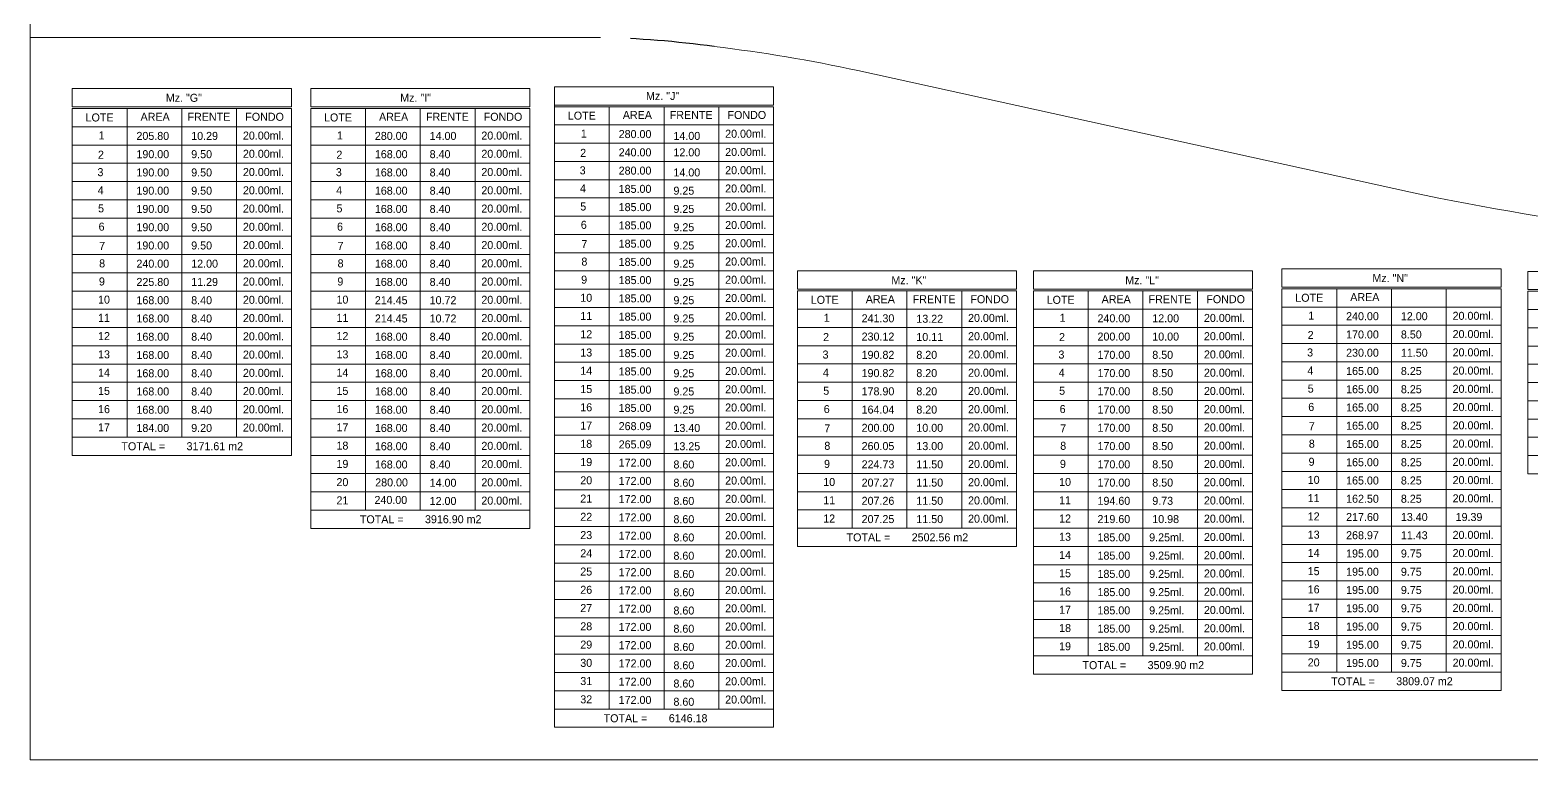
# Model space of a CAD drawing. Header units: metres. Extents: x 12093 to 20303, y 514 to 1412.
# Drawn here: x 19530.6 to 19843.2, y 514.2 to 666.1 of the extents above; entities that cross this region are included whole.
import ezdxf

# ---------------------------------------------------------------- set-up
doc = ezdxf.new("R2010")
doc.units = ezdxf.units.M
doc.linetypes.add('LÍNEAS_OCULTAS2', pattern=[0.1875, 0.125, -0.0625])
doc.layers.add('CUADRO', color=6, linetype='Continuous')
doc.layers.add('MANZANA-PLAN', color=57, linetype='Continuous', lineweight=25)
doc.layers.add('PARQUES', color=3, linetype='Continuous', lineweight=25)

msp = doc.modelspace()

# ---------------------------------------------------------------- linework, layer by layer
at = {"layer": 'CUADRO', "lineweight": 20}
for p, q in [((19539.44, 653.88), (19585.03, 653.88)), ((19539.44, 653.88), (19539.44, 650.08)), ((19585.03, 653.88), (19585.03, 650.08)), ((19589.07, 653.88), (19634.65, 653.88)), ((19589.07, 653.88), (19589.07, 650.08)), ((19634.65, 653.88), (19634.65, 650.08)), ((19639.8, 654.26), (19685.39, 654.26)), ((19639.8, 654.26), (19639.8, 650.11)), ((19685.39, 654.26), (19685.39, 650.46)), ((19639.8, 650.46), (19685.39, 650.46)), ((19539.44, 650.08), (19585.03, 650.08)), ((19539.44, 649.73), (19562.24, 649.73)), ((19539.44, 649.73), (19539.44, 577.56)), ((19550.84, 649.73), (19550.84, 581.36)), ((19562.24, 649.73), (19562.24, 581.36)), ((19562.24, 649.73), (19585.03, 649.73)), ((19573.63, 649.73), (19573.63, 581.36)), ((19585.03, 649.73), (19585.03, 577.56)), ((19589.07, 650.08), (19634.65, 650.08)), ((19589.07, 649.73), (19611.86, 649.73)), ((19589.07, 649.73), (19589.07, 562.37)), ((19600.46, 649.73), (19600.46, 566.17)), ((19611.86, 649.73), (19611.86, 566.17)), ((19611.86, 649.73), (19634.65, 649.73)), ((19623.25, 649.73), (19623.25, 566.17)), ((19634.65, 649.73), (19634.65, 562.37)), ((19639.8, 650.11), (19662.59, 650.11)), ((19639.8, 650.11), (19639.8, 520.96)), ((19651.2, 650.11), (19651.2, 524.76)), ((19662.59, 650.11), (19662.59, 524.76)), ((19662.59, 650.11), (19685.39, 650.11)), ((19673.99, 650.11), (19673.99, 524.76)), ((19685.39, 650.11), (19685.39, 520.96)), ((19539.44, 645.94), (19562.24, 645.94)), ((19562.24, 645.94), (19585.03, 645.94)), ((19589.07, 645.94), (19611.86, 645.94)), ((19611.86, 645.94), (19634.65, 645.94)), ((19639.8, 646.32), (19662.59, 646.32)), ((19662.59, 646.32), (19685.39, 646.32)), ((19539.44, 642.14), (19562.24, 642.14)), ((19562.24, 642.14), (19585.03, 642.14)), ((19589.07, 642.14), (19611.86, 642.14)), ((19611.86, 642.14), (19634.65, 642.14)), ((19639.8, 642.52), (19662.59, 642.52)), ((19662.59, 642.52), (19685.39, 642.52)), ((19539.44, 638.34), (19562.24, 638.34)), ((19562.24, 638.34), (19585.03, 638.34)), ((19589.07, 638.34), (19611.86, 638.34)), ((19611.86, 638.34), (19634.65, 638.34)), ((19639.8, 638.72), (19662.59, 638.72)), ((19662.59, 638.72), (19685.39, 638.72)), ((19539.44, 634.54), (19562.24, 634.54)), ((19562.24, 634.54), (19585.03, 634.54)), ((19589.07, 634.54), (19611.86, 634.54)), ((19611.86, 634.54), (19634.65, 634.54)), ((19639.8, 634.92), (19662.59, 634.92)), ((19662.59, 634.92), (19685.39, 634.92)), ((19539.44, 630.74), (19562.24, 630.74)), ((19562.24, 630.74), (19585.03, 630.74)), ((19589.07, 630.74), (19611.86, 630.74)), ((19611.86, 630.74), (19634.65, 630.74)), ((19639.8, 631.12), (19662.59, 631.12)), ((19662.59, 631.12), (19685.39, 631.12)), ((19539.44, 626.94), (19562.24, 626.94)), ((19562.24, 626.94), (19585.03, 626.94)), ((19589.07, 626.94), (19611.86, 626.94)), ((19611.86, 626.94), (19634.65, 626.94)), ((19639.8, 627.32), (19662.59, 627.32)), ((19662.59, 627.32), (19685.39, 627.32)), ((19539.44, 623.15), (19562.24, 623.15)), ((19562.24, 623.15), (19585.03, 623.15)), ((19589.07, 623.15), (19611.86, 623.15)), ((19611.86, 623.15), (19634.65, 623.15)), ((19639.8, 623.53), (19662.59, 623.53)), ((19662.59, 623.53), (19685.39, 623.53)), ((19539.44, 619.35), (19562.24, 619.35)), ((19562.24, 619.35), (19585.03, 619.35)), ((19589.07, 619.35), (19611.86, 619.35)), ((19611.86, 619.35), (19634.65, 619.35)), ((19639.8, 619.73), (19662.59, 619.73)), ((19662.59, 619.73), (19685.39, 619.73)), ((19639.8, 615.93), (19662.59, 615.93)), ((19662.59, 615.93), (19685.39, 615.93)), ((19690.36, 615.93), (19735.94, 615.93)), ((19690.36, 615.93), (19690.36, 612.13)), ((19735.94, 615.93), (19735.94, 612.13)), ((19739.45, 615.93), (19785.04, 615.93)), ((19739.45, 615.93), (19739.45, 612.13)), ((19785.04, 615.93), (19785.04, 612.13)), ((19791.19, 616.37), (19836.78, 616.37)), ((19791.19, 616.37), (19791.19, 612.57)), ((19836.78, 616.37), (19836.78, 612.57)), ((19842.38, 615.85), (19887.96, 615.85)), ((19842.38, 615.85), (19842.38, 612.05)), ((19539.44, 615.55), (19562.24, 615.55)), ((19562.24, 615.55), (19585.03, 615.55)), ((19589.07, 615.55), (19611.86, 615.55)), ((19611.86, 615.55), (19634.65, 615.55)), ((19539.44, 611.75), (19562.24, 611.75)), ((19562.24, 611.75), (19585.03, 611.75)), ((19589.07, 611.75), (19611.86, 611.75)), ((19611.86, 611.75), (19634.65, 611.75)), ((19639.8, 612.13), (19662.59, 612.13)), ((19662.59, 612.13), (19685.39, 612.13)), ((19690.36, 612.13), (19735.94, 612.13)), ((19690.36, 611.78), (19713.15, 611.78)), ((19690.36, 611.78), (19690.36, 558.6)), ((19701.76, 611.78), (19701.76, 562.4)), ((19713.15, 611.78), (19713.15, 562.4)), ((19713.15, 611.78), (19735.94, 611.78)), ((19724.55, 611.78), (19724.55, 562.4)), ((19735.94, 611.78), (19735.94, 558.6)), ((19739.45, 612.13), (19785.04, 612.13)), ((19739.45, 611.78), (19762.24, 611.78)), ((19739.45, 611.78), (19739.45, 532.01)), ((19750.85, 611.78), (19750.85, 535.81)), ((19762.24, 611.78), (19762.24, 535.81)), ((19762.24, 611.78), (19785.04, 611.78)), ((19773.64, 611.78), (19773.64, 535.81)), ((19785.04, 611.78), (19785.04, 532.01)), ((19791.19, 612.57), (19836.78, 612.57)), ((19791.19, 612.22), (19825.38, 612.22)), ((19791.19, 612.22), (19791.19, 528.65)), ((19802.59, 612.22), (19802.59, 532.45)), ((19813.99, 612.22), (19813.99, 532.45)), ((19813.99, 612.22), (19836.78, 612.22)), ((19825.38, 612.22), (19825.38, 532.45)), ((19836.78, 612.22), (19836.78, 528.65)), ((19842.38, 612.05), (19887.96, 612.05)), ((19842.38, 611.7), (19865.17, 611.7)), ((19842.38, 611.7), (19842.38, 573.72)), ((19539.44, 607.95), (19562.24, 607.95)), ((19562.24, 607.95), (19585.03, 607.95)), ((19589.07, 607.95), (19611.86, 607.95)), ((19611.86, 607.95), (19634.65, 607.95)), ((19639.8, 608.33), (19662.59, 608.33)), ((19662.59, 608.33), (19685.39, 608.33)), ((19690.36, 607.98), (19713.15, 607.98)), ((19713.15, 607.98), (19735.94, 607.98)), ((19739.45, 607.98), (19762.24, 607.98)), ((19762.24, 607.98), (19785.04, 607.98)), ((19791.19, 608.42), (19813.99, 608.42)), ((19813.99, 608.42), (19836.78, 608.42)), ((19842.38, 607.9), (19865.17, 607.9)), ((19539.44, 604.15), (19562.24, 604.15)), ((19562.24, 604.15), (19585.03, 604.15)), ((19589.07, 604.15), (19611.86, 604.15)), ((19611.86, 604.15), (19634.65, 604.15)), ((19639.8, 604.53), (19662.59, 604.53)), ((19662.59, 604.53), (19685.39, 604.53)), ((19690.36, 604.18), (19713.15, 604.18)), ((19713.15, 604.18), (19735.94, 604.18)), ((19739.45, 604.18), (19762.24, 604.18)), ((19762.24, 604.18), (19785.04, 604.18)), ((19791.19, 604.62), (19813.99, 604.62)), ((19813.99, 604.62), (19836.78, 604.62)), ((19842.38, 604.11), (19865.17, 604.11)), ((19539.44, 600.35), (19562.24, 600.35)), ((19562.24, 600.35), (19585.03, 600.35)), ((19589.07, 600.35), (19611.86, 600.35)), ((19611.86, 600.35), (19634.65, 600.35)), ((19639.8, 600.73), (19662.59, 600.73)), ((19662.59, 600.73), (19685.39, 600.73)), ((19690.36, 600.38), (19713.15, 600.38)), ((19713.15, 600.38), (19735.94, 600.38)), ((19739.45, 600.38), (19762.24, 600.38)), ((19762.24, 600.38), (19785.04, 600.38)), ((19791.19, 600.82), (19813.99, 600.82)), ((19813.99, 600.82), (19836.78, 600.82)), ((19842.38, 600.31), (19865.17, 600.31)), ((19791.19, 597.02), (19813.99, 597.02)), ((19813.99, 597.02), (19836.78, 597.02)), ((19539.44, 596.56), (19562.24, 596.56)), ((19562.24, 596.56), (19585.03, 596.56)), ((19589.07, 596.56), (19611.86, 596.56)), ((19611.86, 596.56), (19634.65, 596.56)), ((19639.8, 596.94), (19662.59, 596.94)), ((19662.59, 596.94), (19685.39, 596.94)), ((19690.36, 596.59), (19713.15, 596.59)), ((19713.15, 596.59), (19735.94, 596.59)), ((19739.45, 596.59), (19762.24, 596.59)), ((19762.24, 596.59), (19785.04, 596.59)), ((19842.38, 596.51), (19865.17, 596.51)), ((19539.44, 592.76), (19562.24, 592.76)), ((19562.24, 592.76), (19585.03, 592.76)), ((19589.07, 592.76), (19611.86, 592.76)), ((19611.86, 592.76), (19634.65, 592.76)), ((19639.8, 593.14), (19662.59, 593.14)), ((19662.59, 593.14), (19685.39, 593.14)), ((19690.36, 592.79), (19713.15, 592.79)), ((19713.15, 592.79), (19735.94, 592.79)), ((19739.45, 592.79), (19762.24, 592.79)), ((19762.24, 592.79), (19785.04, 592.79)), ((19791.19, 593.22), (19813.99, 593.22)), ((19813.99, 593.22), (19836.78, 593.22)), ((19842.38, 592.71), (19865.17, 592.71)), ((19539.44, 588.96), (19562.24, 588.96)), ((19562.24, 588.96), (19585.03, 588.96)), ((19589.07, 588.96), (19611.86, 588.96)), ((19611.86, 588.96), (19634.65, 588.96)), ((19639.8, 589.34), (19662.59, 589.34)), ((19662.59, 589.34), (19685.39, 589.34)), ((19690.36, 588.99), (19713.15, 588.99)), ((19713.15, 588.99), (19735.94, 588.99)), ((19739.45, 588.99), (19762.24, 588.99)), ((19762.24, 588.99), (19785.04, 588.99)), ((19791.19, 589.43), (19813.99, 589.43)), ((19813.99, 589.43), (19836.78, 589.43)), ((19842.38, 588.91), (19865.17, 588.91)), ((19539.44, 585.16), (19562.24, 585.16)), ((19562.24, 585.16), (19585.03, 585.16)), ((19589.07, 585.16), (19611.86, 585.16)), ((19611.86, 585.16), (19634.65, 585.16)), ((19639.8, 585.54), (19662.59, 585.54)), ((19662.59, 585.54), (19685.39, 585.54)), ((19690.36, 585.19), (19713.15, 585.19)), ((19713.15, 585.19), (19735.94, 585.19)), ((19739.45, 585.19), (19762.24, 585.19)), ((19762.24, 585.19), (19785.04, 585.19)), ((19791.19, 585.63), (19813.99, 585.63)), ((19813.99, 585.63), (19836.78, 585.63)), ((19842.38, 585.11), (19865.17, 585.11)), ((19639.8, 581.74), (19662.59, 581.74)), ((19662.59, 581.74), (19685.39, 581.74)), ((19690.36, 581.39), (19713.15, 581.39)), ((19713.15, 581.39), (19735.94, 581.39)), ((19739.45, 581.39), (19762.24, 581.39)), ((19762.24, 581.39), (19785.04, 581.39)), ((19791.19, 581.83), (19813.99, 581.83)), ((19813.99, 581.83), (19836.78, 581.83)), ((19539.44, 581.36), (19562.24, 581.36)), ((19562.24, 581.36), (19585.03, 581.36)), ((19589.07, 581.36), (19611.86, 581.36)), ((19611.86, 581.36), (19634.65, 581.36)), ((19842.38, 581.31), (19865.17, 581.31)), ((19539.44, 577.56), (19562.24, 577.56)), ((19562.24, 577.56), (19585.03, 577.56)), ((19589.07, 577.56), (19611.86, 577.56)), ((19611.86, 577.56), (19634.65, 577.56)), ((19639.8, 577.94), (19662.59, 577.94)), ((19662.59, 577.94), (19685.39, 577.94)), ((19690.36, 577.59), (19713.15, 577.59)), ((19713.15, 577.59), (19735.94, 577.59)), ((19739.45, 577.59), (19762.24, 577.59)), ((19762.24, 577.59), (19785.04, 577.59)), ((19791.19, 578.03), (19813.99, 578.03)), ((19813.99, 578.03), (19836.78, 578.03)), ((19842.38, 577.52), (19865.17, 577.52)), ((19589.07, 573.76), (19611.86, 573.76)), ((19611.86, 573.76), (19634.65, 573.76)), ((19639.8, 574.14), (19662.59, 574.14)), ((19662.59, 574.14), (19685.39, 574.14)), ((19690.36, 573.79), (19713.15, 573.79)), ((19713.15, 573.79), (19735.94, 573.79)), ((19739.45, 573.79), (19762.24, 573.79)), ((19762.24, 573.79), (19785.04, 573.79)), ((19791.19, 574.23), (19813.99, 574.23)), ((19813.99, 574.23), (19836.78, 574.23)), ((19842.38, 573.72), (19865.17, 573.72)), ((19589.07, 569.97), (19611.86, 569.97)), ((19611.86, 569.97), (19634.65, 569.97)), ((19639.8, 570.35), (19662.59, 570.35)), ((19662.59, 570.35), (19685.39, 570.35)), ((19690.36, 570), (19713.15, 570)), ((19713.15, 570), (19735.94, 570)), ((19739.45, 570), (19762.24, 570)), ((19762.24, 570), (19785.04, 570)), ((19791.19, 570.43), (19813.99, 570.43)), ((19813.99, 570.43), (19836.78, 570.43)), ((19589.07, 566.17), (19611.86, 566.17)), ((19611.86, 566.17), (19634.65, 566.17)), ((19639.8, 566.55), (19662.59, 566.55)), ((19662.59, 566.55), (19685.39, 566.55)), ((19690.36, 566.2), (19713.15, 566.2)), ((19713.15, 566.2), (19735.94, 566.2)), ((19739.45, 566.2), (19762.24, 566.2)), ((19762.24, 566.2), (19785.04, 566.2)), ((19791.19, 566.63), (19813.99, 566.63)), ((19813.99, 566.63), (19836.78, 566.63)), ((19639.8, 562.75), (19662.59, 562.75)), ((19662.59, 562.75), (19685.39, 562.75)), ((19791.19, 562.84), (19813.99, 562.84)), ((19813.99, 562.84), (19836.78, 562.84)), ((19589.07, 562.37), (19611.86, 562.37)), ((19611.86, 562.37), (19634.65, 562.37)), ((19690.36, 562.4), (19713.15, 562.4)), ((19713.15, 562.4), (19735.94, 562.4)), ((19739.45, 562.4), (19762.24, 562.4)), ((19762.24, 562.4), (19785.04, 562.4)), ((19639.8, 558.95), (19662.59, 558.95)), ((19662.59, 558.95), (19685.39, 558.95)), ((19690.36, 558.6), (19713.15, 558.6)), ((19713.15, 558.6), (19735.94, 558.6)), ((19739.45, 558.6), (19762.24, 558.6)), ((19762.24, 558.6), (19785.04, 558.6)), ((19791.19, 559.04), (19813.99, 559.04)), ((19813.99, 559.04), (19836.78, 559.04)), ((19639.8, 555.15), (19662.59, 555.15)), ((19662.59, 555.15), (19685.39, 555.15)), ((19739.45, 554.8), (19762.24, 554.8)), ((19762.24, 554.8), (19785.04, 554.8)), ((19791.19, 555.24), (19813.99, 555.24)), ((19813.99, 555.24), (19836.78, 555.24)), ((19639.8, 551.35), (19662.59, 551.35)), ((19662.59, 551.35), (19685.39, 551.35)), ((19739.45, 551), (19762.24, 551)), ((19762.24, 551), (19785.04, 551)), ((19791.19, 551.44), (19813.99, 551.44)), ((19813.99, 551.44), (19836.78, 551.44)), ((19639.8, 547.55), (19662.59, 547.55)), ((19662.59, 547.55), (19685.39, 547.55)), ((19739.45, 547.2), (19762.24, 547.2)), ((19762.24, 547.2), (19785.04, 547.2)), ((19791.19, 547.64), (19813.99, 547.64)), ((19813.99, 547.64), (19836.78, 547.64)), ((19639.8, 543.76), (19662.59, 543.76)), ((19662.59, 543.76), (19685.39, 543.76)), ((19739.45, 543.41), (19762.24, 543.41)), ((19762.24, 543.41), (19785.04, 543.41)), ((19791.19, 543.84), (19813.99, 543.84)), ((19813.99, 543.84), (19836.78, 543.84)), ((19639.8, 539.96), (19662.59, 539.96)), ((19662.59, 539.96), (19685.39, 539.96)), ((19739.45, 539.61), (19762.24, 539.61)), ((19762.24, 539.61), (19785.04, 539.61)), ((19791.19, 540.04), (19813.99, 540.04)), ((19813.99, 540.04), (19836.78, 540.04)), ((19639.8, 536.16), (19662.59, 536.16)), ((19662.59, 536.16), (19685.39, 536.16)), ((19739.45, 535.81), (19762.24, 535.81)), ((19762.24, 535.81), (19785.04, 535.81)), ((19791.19, 536.25), (19813.99, 536.25)), ((19813.99, 536.25), (19836.78, 536.25)), ((19639.8, 532.36), (19662.59, 532.36)), ((19662.59, 532.36), (19685.39, 532.36)), ((19739.45, 532.01), (19762.24, 532.01)), ((19762.24, 532.01), (19785.04, 532.01)), ((19791.19, 532.45), (19813.99, 532.45)), ((19813.99, 532.45), (19836.78, 532.45)), ((19639.8, 528.56), (19662.59, 528.56)), ((19662.59, 528.56), (19685.39, 528.56)), ((19791.19, 528.65), (19813.99, 528.65)), ((19813.99, 528.65), (19836.78, 528.65)), ((19639.8, 524.76), (19662.59, 524.76)), ((19662.59, 524.76), (19685.39, 524.76)), ((19639.8, 520.96), (19662.59, 520.96)), ((19662.59, 520.96), (19685.39, 520.96))]:
    msp.add_line(p, q, dxfattribs=at)
at = {"layer": 'MANZANA-PLAN', "lineweight": 20}
for p, q in [((19649.35, 664.54), (19530.65, 664.54)), ((19702.9, 657.63), (19817.91, 632.32))]:
    msp.add_line(p, q, dxfattribs=at)
at = {"layer": 'MANZANA-PLAN', "linetype": 'LÍNEAS_OCULTAS2', "ltscale": 140}
msp.add_arc((19643.66, 445.92), 218.7, 82.2791, 88.5081, dxfattribs=at)
at = {"layer": 'MANZANA-PLAN', "lineweight": 20}
for centre, radius, start, end in [((19636.51, 353.25), 311.53, 77.6883, 83.2651), ((19927.67, 1146.31), 525.57, 257.9452, 268.4473)]:
    msp.add_arc(centre, radius, start, end, dxfattribs=at)
at = {"layer": 'PARQUES', "lineweight": 20}
for p, q in [((19530.65, 514.17), (19530.65, 1159.93)), ((20303.33, 514.17), (19530.65, 514.17))]:
    msp.add_line(p, q, dxfattribs=at)

# ---------------------------------------------------------------- texts
at = {"layer": 'CUADRO', "lineweight": 20, "attachment_point": 1}
for s, insert, char_height in [('Mz. "G"', (19558.9, 652.8), 1.665), ('Mz. "I"', (19607.68, 652.8), 1.665), ('Mz. "J"', (19658.84, 653.18), 1.665), ('LOTE', (19542.21, 648.71), 1.665), ('AREA', (19553.65, 648.85), 1.665), ('FRENTE', (19563.42, 648.85), 1.665), ('FONDO', (19575.44, 648.85), 1.665), ('LOTE', (19591.83, 648.71), 1.665), ('AREA', (19603.28, 648.85), 1.665), ('FRENTE', (19613.05, 648.85), 1.665), ('FONDO', (19625.06, 648.85), 1.665), ('LOTE', (19642.57, 649.09), 1.665), ('AREA', (19654.01, 649.23), 1.665), ('FRENTE', (19663.78, 649.23), 1.665), ('FONDO', (19675.8, 649.23), 1.665), ('1', (19544.91, 644.98), 1.67), ('205.80', (19552.79, 644.87), 1.665), ('10.29', (19564.19, 644.87), 1.665), ('20.00ml.', (19574.95, 644.94), 1.665), ('1', (19594.53, 644.98), 1.67), ('280.00', (19602.41, 644.87), 1.665), ('14.00', (19613.81, 644.87), 1.665), ('20.00ml.', (19624.57, 644.94), 1.665), ('1', (19645.27, 645.36), 1.67), ('280.00', (19653.15, 645.25), 1.665), ('14.00', (19664.55, 644.87), 1.665), ('20.00ml.', (19675.31, 645.32), 1.665), ('2', (19544.78, 640.96), 1.67), ('190.00', (19552.79, 641.07), 1.665), ('9.50', (19564.19, 641.07), 1.665), ('20.00ml.', (19574.95, 641.15), 1.665), ('2', (19594.4, 640.96), 1.67), ('168.00', (19602.41, 641.07), 1.665), ('8.40', (19613.81, 641.07), 1.665), ('20.00ml.', (19624.57, 641.15), 1.665), ('2', (19645.14, 641.34), 1.67), ('240.00', (19653.15, 641.45), 1.665), ('12.00', (19664.55, 641.45), 1.665), ('20.00ml.', (19675.31, 641.53), 1.665), ('3', (19645.03, 637.71), 1.67), ('280.00', (19653.15, 637.65), 1.665), ('20.00ml.', (19675.31, 637.73), 1.665), ('3', (19544.67, 637.33), 1.67), ('190.00', (19552.79, 637.27), 1.665), ('9.50', (19564.19, 637.27), 1.665), ('20.00ml.', (19574.95, 637.35), 1.665), ('3', (19594.29, 637.33), 1.67), ('168.00', (19602.41, 637.27), 1.665), ('8.40', (19613.81, 637.27), 1.665), ('20.00ml.', (19624.57, 637.35), 1.665), ('14.00', (19664.55, 637.27), 1.665), ('4', (19544.73, 633.57), 1.67), ('190.00', (19552.79, 633.47), 1.665), ('9.50', (19564.19, 633.47), 1.665), ('20.00ml.', (19574.95, 633.55), 1.665), ('4', (19594.36, 633.57), 1.67), ('168.00', (19602.41, 633.47), 1.665), ('8.40', (19613.81, 633.47), 1.665), ('20.00ml.', (19624.57, 633.55), 1.665), ('4', (19645.09, 633.95), 1.67), ('185.00', (19653.15, 633.85), 1.665), ('9.25', (19664.55, 633.47), 1.665), ('20.00ml.', (19675.31, 633.93), 1.665), ('5', (19544.8, 629.8), 1.67), ('190.00', (19552.79, 629.67), 1.665), ('9.50', (19564.19, 629.67), 1.665), ('20.00ml.', (19574.95, 629.75), 1.665), ('5', (19594.42, 629.8), 1.67), ('168.00', (19602.41, 629.67), 1.665), ('8.40', (19613.81, 629.67), 1.665), ('20.00ml.', (19624.57, 629.75), 1.665), ('5', (19645.16, 630.18), 1.67), ('185.00', (19653.15, 630.05), 1.665), ('9.25', (19664.55, 629.67), 1.665), ('20.00ml.', (19675.31, 630.13), 1.665), ('6', (19544.91, 625.99), 1.67), ('190.00', (19552.79, 625.87), 1.665), ('9.50', (19564.19, 625.87), 1.665), ('20.00ml.', (19574.95, 625.95), 1.665), ('6', (19594.53, 625.99), 1.67), ('168.00', (19602.41, 625.87), 1.665), ('8.40', (19613.81, 625.87), 1.665), ('20.00ml.', (19624.57, 625.95), 1.665), ('6', (19645.27, 626.37), 1.67), ('185.00', (19653.15, 626.25), 1.665), ('9.25', (19664.55, 625.87), 1.665), ('20.00ml.', (19675.31, 626.33), 1.665), ('190.00', (19552.79, 622.07), 1.665), ('9.50', (19564.19, 622.07), 1.665), ('20.00ml.', (19574.95, 622.15), 1.665), ('168.00', (19602.41, 622.07), 1.665), ('8.40', (19613.81, 622.07), 1.665), ('20.00ml.', (19624.57, 622.15), 1.665), ('7', (19645.38, 622.35), 1.67), ('185.00', (19653.15, 622.45), 1.665), ('9.25', (19664.55, 622.07), 1.665), ('20.00ml.', (19675.31, 622.53), 1.665), ('7', (19545.02, 621.97), 1.67), ('7', (19594.64, 621.97), 1.67), ('8', (19545.03, 618.34), 1.67), ('240.00', (19552.79, 618.28), 1.665), ('12.00', (19564.19, 618.28), 1.665), ('20.00ml.', (19574.95, 618.35), 1.665), ('8', (19594.65, 618.34), 1.67), ('168.00', (19602.41, 618.28), 1.665), ('8.40', (19613.81, 618.28), 1.665), ('20.00ml.', (19624.57, 618.35), 1.665), ('8', (19645.39, 618.72), 1.67), ('185.00', (19653.15, 618.66), 1.665), ('9.25', (19664.55, 618.28), 1.665), ('20.00ml.', (19675.31, 618.73), 1.665), ('9', (19544.98, 614.58), 1.67), ('225.80', (19552.79, 614.48), 1.665), ('11.29', (19564.19, 614.48), 1.665), ('20.00ml.', (19574.95, 614.56), 1.665), ('9', (19594.6, 614.58), 1.67), ('168.00', (19602.41, 614.48), 1.665), ('8.40', (19613.81, 614.48), 1.665), ('20.00ml.', (19624.57, 614.56), 1.665), ('9', (19645.34, 614.96), 1.67), ('185.00', (19653.15, 614.86), 1.665), ('9.25', (19664.55, 614.48), 1.665), ('20.00ml.', (19675.31, 614.94), 1.665), ('Mz. "K"', (19709.9, 614.84), 1.665), ('Mz. "L"', (19758.57, 614.84), 1.665), ('Mz. "N"', (19810.01, 615.28), 1.665), ('10', (19544.8, 610.8), 1.665), ('168.00', (19552.79, 610.68), 1.665), ('8.40', (19564.19, 610.68), 1.665), ('20.00ml.', (19574.95, 610.76), 1.665), ('10', (19594.42, 610.8), 1.665), ('214.45', (19602.41, 610.68), 1.665), ('10.72', (19613.81, 610.68), 1.665), ('20.00ml.', (19624.57, 610.76), 1.665), ('10', (19645.16, 611.18), 1.665), ('185.00', (19653.15, 611.06), 1.665), ('9.25', (19664.55, 610.68), 1.665), ('20.00ml.', (19675.31, 611.14), 1.665), ('LOTE', (19693.13, 610.76), 1.665), ('AREA', (19704.57, 610.89), 1.665), ('FRENTE', (19714.34, 610.89), 1.665), ('FONDO', (19726.35, 610.89), 1.665), ('LOTE', (19742.22, 610.76), 1.665), ('AREA', (19753.66, 610.89), 1.665), ('FRENTE', (19763.43, 610.89), 1.665), ('FONDO', (19775.45, 610.89), 1.665), ('LOTE', (19793.96, 611.19), 1.665), ('AREA', (19805.4, 611.33), 1.665), ('11', (19544.8, 607.01), 1.665), ('168.00', (19552.79, 606.88), 1.665), ('8.40', (19564.19, 606.88), 1.665), ('20.00ml.', (19574.95, 606.96), 1.665), ('11', (19594.42, 607.01), 1.665), ('214.45', (19602.41, 606.88), 1.665), ('10.72', (19613.81, 606.88), 1.665), ('20.00ml.', (19624.57, 606.96), 1.665), ('11', (19645.16, 607.39), 1.665), ('185.00', (19653.15, 607.26), 1.665), ('9.25', (19664.55, 606.88), 1.665), ('20.00ml.', (19675.31, 607.34), 1.665), ('1', (19695.83, 607.03), 1.67), ('241.30', (19703.71, 606.91), 1.665), ('13.22', (19715.1, 606.82), 1.665), ('20.00ml.', (19725.86, 606.99), 1.665), ('1', (19744.92, 607.03), 1.67), ('240.00', (19752.8, 606.91), 1.665), ('12.00', (19764.2, 606.91), 1.665), ('20.00ml.', (19774.95, 606.99), 1.665), ('1', (19796.66, 607.46), 1.67), ('240.00', (19804.54, 607.35), 1.665), ('12.00', (19815.94, 607.35), 1.665), ('20.00ml.', (19826.7, 607.43), 1.665), ('12', (19645.16, 603.59), 1.665), ('185.00', (19653.15, 603.46), 1.665), ('20.00ml.', (19675.31, 603.54), 1.665), ('20.00ml.', (19725.86, 603.19), 1.665), ('20.00ml.', (19774.95, 603.19), 1.665), ('2', (19796.53, 603.44), 1.67), ('170.00', (19804.54, 603.55), 1.665), ('8.50', (19815.94, 603.55), 1.665), ('20.00ml.', (19826.7, 603.63), 1.665), ('12', (19544.8, 603.21), 1.665), ('168.00', (19552.79, 603.08), 1.665), ('8.40', (19564.19, 603.08), 1.665), ('20.00ml.', (19574.95, 603.16), 1.665), ('12', (19594.42, 603.21), 1.665), ('168.00', (19602.41, 603.08), 1.665), ('8.40', (19613.81, 603.08), 1.665), ('20.00ml.', (19624.57, 603.16), 1.665), ('9.25', (19664.55, 603.08), 1.665), ('2', (19695.69, 603.01), 1.67), ('230.12', (19703.71, 603.11), 1.665), ('10.11', (19715.1, 603.02), 1.665), ('2', (19744.79, 603.01), 1.67), ('200.00', (19752.8, 603.11), 1.665), ('10.00', (19764.2, 603.11), 1.665), ('13', (19544.8, 599.41), 1.665), ('168.00', (19552.79, 599.28), 1.665), ('8.40', (19564.19, 599.28), 1.665), ('20.00ml.', (19574.95, 599.36), 1.665), ('13', (19594.42, 599.41), 1.665), ('168.00', (19602.41, 599.28), 1.665), ('8.40', (19613.81, 599.28), 1.665), ('20.00ml.', (19624.57, 599.36), 1.665), ('13', (19645.16, 599.79), 1.665), ('185.00', (19653.15, 599.66), 1.665), ('9.25', (19664.55, 599.28), 1.665), ('20.00ml.', (19675.31, 599.74), 1.665), ('3', (19695.58, 599.37), 1.67), ('190.82', (19703.71, 599.31), 1.665), ('8.20', (19715.1, 599.31), 1.665), ('20.00ml.', (19725.86, 599.39), 1.665), ('3', (19744.67, 599.37), 1.67), ('170.00', (19752.8, 599.31), 1.665), ('8.50', (19764.2, 599.31), 1.665), ('20.00ml.', (19774.95, 599.39), 1.665), ('3', (19796.42, 599.81), 1.67), ('230.00', (19804.54, 599.75), 1.665), ('11.50', (19815.94, 599.75), 1.665), ('20.00ml.', (19826.7, 599.83), 1.665), ('14', (19544.8, 595.61), 1.665), ('168.00', (19552.79, 595.48), 1.665), ('8.40', (19564.19, 595.48), 1.665), ('20.00ml.', (19574.95, 595.56), 1.665), ('14', (19594.42, 595.61), 1.665), ('168.00', (19602.41, 595.48), 1.665), ('8.40', (19613.81, 595.48), 1.665), ('20.00ml.', (19624.57, 595.56), 1.665), ('14', (19645.16, 595.99), 1.665), ('185.00', (19653.15, 595.86), 1.665), ('9.25', (19664.55, 595.48), 1.665), ('20.00ml.', (19675.31, 595.94), 1.665), ('4', (19695.65, 595.62), 1.67), ('190.82', (19703.71, 595.51), 1.665), ('8.20', (19715.1, 595.51), 1.665), ('20.00ml.', (19725.86, 595.59), 1.665), ('4', (19744.74, 595.62), 1.67), ('170.00', (19752.8, 595.51), 1.665), ('8.50', (19764.2, 595.51), 1.665), ('20.00ml.', (19774.95, 595.59), 1.665), ('4', (19796.48, 596.05), 1.67), ('165.00', (19804.54, 595.95), 1.665), ('8.25', (19815.94, 595.95), 1.665), ('20.00ml.', (19826.7, 596.03), 1.665), ('15', (19544.8, 591.81), 1.665), ('168.00', (19552.79, 591.69), 1.665), ('8.40', (19564.19, 591.69), 1.665), ('20.00ml.', (19574.95, 591.76), 1.665), ('15', (19594.42, 591.81), 1.665), ('168.00', (19602.41, 591.69), 1.665), ('8.40', (19613.81, 591.69), 1.665), ('20.00ml.', (19624.57, 591.76), 1.665), ('15', (19645.16, 592.19), 1.665), ('185.00', (19653.15, 592.07), 1.665), ('9.25', (19664.55, 591.69), 1.665), ('20.00ml.', (19675.31, 592.14), 1.665), ('5', (19695.72, 591.84), 1.67), ('178.90', (19703.71, 591.72), 1.665), ('8.20', (19715.1, 591.72), 1.665), ('20.00ml.', (19725.86, 591.79), 1.665), ('5', (19744.81, 591.84), 1.67), ('170.00', (19752.8, 591.72), 1.665), ('8.50', (19764.2, 591.72), 1.665), ('20.00ml.', (19774.95, 591.79), 1.665), ('5', (19796.55, 592.28), 1.67), ('165.00', (19804.54, 592.15), 1.665), ('8.25', (19815.94, 592.15), 1.665), ('20.00ml.', (19826.7, 592.23), 1.665), ('16', (19544.8, 588.01), 1.665), ('168.00', (19552.79, 587.89), 1.665), ('8.40', (19564.19, 587.89), 1.665), ('20.00ml.', (19574.95, 587.97), 1.665), ('16', (19594.42, 588.01), 1.665), ('168.00', (19602.41, 587.89), 1.665), ('8.40', (19613.81, 587.89), 1.665), ('20.00ml.', (19624.57, 587.97), 1.665), ('16', (19645.16, 588.39), 1.665), ('185.00', (19653.15, 588.27), 1.665), ('9.25', (19664.55, 587.89), 1.665), ('20.00ml.', (19675.31, 588.35), 1.665), ('6', (19695.83, 588.03), 1.67), ('164.04', (19703.71, 587.92), 1.665), ('8.20', (19715.1, 587.92), 1.665), ('20.00ml.', (19725.86, 588), 1.665), ('6', (19744.92, 588.03), 1.67), ('170.00', (19752.8, 587.92), 1.665), ('8.50', (19764.2, 587.92), 1.665), ('20.00ml.', (19774.95, 588), 1.665), ('6', (19796.66, 588.47), 1.67), ('165.00', (19804.54, 588.35), 1.665), ('8.25', (19815.94, 588.35), 1.665), ('20.00ml.', (19826.7, 588.43), 1.665), ('17', (19645.16, 584.6), 1.665), ('20.00ml.', (19675.31, 584.55), 1.665), ('165.00', (19804.54, 584.56), 1.665), ('8.25', (19815.94, 584.56), 1.665), ('20.00ml.', (19826.7, 584.64), 1.665), ('17', (19544.8, 584.22), 1.665), ('184.00', (19552.79, 584.09), 1.665), ('9.20', (19564.19, 584.09), 1.665), ('20.00ml.', (19574.95, 584.17), 1.665), ('17', (19594.42, 584.22), 1.665), ('168.00', (19602.41, 584.09), 1.665), ('8.40', (19613.81, 584.09), 1.665), ('20.00ml.', (19624.57, 584.17), 1.665), ('268.09', (19653.15, 584.47), 1.665), ('13.40', (19664.55, 584.09), 1.665), ('7', (19695.94, 584.01), 1.67), ('200.00', (19703.71, 584.12), 1.665), ('10.00', (19715.1, 584.12), 1.665), ('20.00ml.', (19725.86, 584.2), 1.665), ('7', (19745.03, 584.01), 1.67), ('170.00', (19752.8, 584.12), 1.665), ('8.50', (19764.2, 584.12), 1.665), ('20.00ml.', (19774.95, 584.2), 1.665), ('7', (19796.77, 584.45), 1.67), ('TOTAL =  ', (19549.66, 580.28), 1.665), ('3171.61 m2', (19563.22, 580.29), 1.665), ('18', (19594.42, 580.42), 1.665), ('168.00', (19602.41, 580.29), 1.665), ('8.40', (19613.81, 580.29), 1.665), ('20.00ml.', (19624.57, 580.37), 1.665), ('18', (19645.16, 580.8), 1.665), ('265.09', (19653.15, 580.67), 1.665), ('13.25', (19664.55, 580.29), 1.665), ('20.00ml.', (19675.31, 580.75), 1.665), ('8', (19695.95, 580.38), 1.67), ('260.05', (19703.71, 580.32), 1.665), ('13.00', (19715.1, 580.32), 1.665), ('20.00ml.', (19725.86, 580.4), 1.665), ('8', (19745.04, 580.38), 1.67), ('170.00', (19752.8, 580.32), 1.665), ('8.50', (19764.2, 580.32), 1.665), ('20.00ml.', (19774.95, 580.4), 1.665), ('8', (19796.78, 580.82), 1.67), ('165.00', (19804.54, 580.76), 1.665), ('8.25', (19815.94, 580.76), 1.665), ('20.00ml.', (19826.7, 580.84), 1.665), ('19', (19594.42, 576.62), 1.665), ('168.00', (19602.41, 576.49), 1.665), ('8.40', (19613.81, 576.49), 1.665), ('20.00ml.', (19624.57, 576.57), 1.665), ('19', (19645.16, 577), 1.665), ('172.00', (19653.15, 576.87), 1.665), ('8.60', (19664.55, 576.49), 1.665), ('20.00ml.', (19675.31, 576.95), 1.665), ('9', (19695.89, 576.62), 1.67), ('224.73', (19703.71, 576.52), 1.665), ('11.50', (19715.1, 576.52), 1.665), ('20.00ml.', (19725.86, 576.6), 1.665), ('9', (19744.98, 576.62), 1.67), ('170.00', (19752.8, 576.52), 1.665), ('8.50', (19764.2, 576.52), 1.665), ('20.00ml.', (19774.95, 576.6), 1.665), ('9', (19796.73, 577.06), 1.67), ('165.00', (19804.54, 576.96), 1.665), ('8.25', (19815.94, 576.96), 1.665), ('20.00ml.', (19826.7, 577.04), 1.665), ('20', (19594.42, 572.82), 1.665), ('280.00', (19602.48, 572.76), 1.665), ('14.00', (19613.81, 572.69), 1.665), ('20.00ml.', (19624.57, 572.77), 1.665), ('20', (19645.16, 573.2), 1.665), ('172.00', (19653.15, 573.07), 1.665), ('8.60', (19664.55, 572.69), 1.665), ('20.00ml.', (19675.31, 573.15), 1.665), ('10', (19695.72, 572.85), 1.665), ('207.27', (19703.71, 572.72), 1.665), ('11.50', (19715.1, 572.72), 1.665), ('20.00ml.', (19725.86, 572.8), 1.665), ('10', (19744.81, 572.85), 1.665), ('170.00', (19752.8, 572.72), 1.665), ('8.50', (19764.2, 572.72), 1.665), ('20.00ml.', (19774.95, 572.8), 1.665), ('10', (19796.55, 573.29), 1.665), ('165.00', (19804.54, 573.16), 1.665), ('8.25', (19815.94, 573.16), 1.665), ('20.00ml.', (19826.7, 573.24), 1.665), ('21', (19594.42, 569.02), 1.665), ('240.00', (19602.33, 569.11), 1.665), ('12.00', (19613.81, 568.9), 1.665), ('20.00ml.', (19624.57, 568.97), 1.665), ('21', (19645.16, 569.4), 1.665), ('172.00', (19653.15, 569.28), 1.665), ('8.60', (19664.55, 568.9), 1.665), ('20.00ml.', (19675.31, 569.35), 1.665), ('11', (19695.72, 569.05), 1.665), ('207.26', (19703.71, 568.93), 1.665), ('11.50', (19715.1, 568.93), 1.665), ('20.00ml.', (19725.86, 569), 1.665), ('11', (19744.81, 569.05), 1.665), ('194.60', (19752.8, 568.93), 1.665), ('9.73', (19764.2, 568.93), 1.665), ('20.00ml.', (19774.95, 569), 1.665), ('11', (19796.55, 569.49), 1.665), ('162.50', (19804.54, 569.36), 1.665), ('8.25', (19815.94, 569.36), 1.665), ('20.00ml.', (19826.7, 569.44), 1.665), ('TOTAL =  ', (19599.29, 565.08), 1.665), ('3916.90 m2', (19612.84, 565.1), 1.665), ('22', (19645.16, 565.6), 1.665), ('172.00', (19653.15, 565.48), 1.665), ('8.60', (19664.55, 565.1), 1.665), ('20.00ml.', (19675.31, 565.56), 1.665), ('12', (19695.72, 565.25), 1.665), ('207.25', (19703.71, 565.13), 1.665), ('11.50', (19715.1, 565.13), 1.665), ('20.00ml.', (19725.86, 565.21), 1.665), ('12', (19744.81, 565.25), 1.665), ('219.60', (19752.8, 565.13), 1.665), ('10.98', (19764.2, 565.13), 1.665), ('20.00ml.', (19774.95, 565.21), 1.665), ('12', (19796.55, 565.69), 1.665), ('217.60', (19804.54, 565.56), 1.665), ('13.40', (19815.94, 565.56), 1.665), ('19.39', (19827.33, 565.56), 1.665), ('23', (19645.16, 561.8), 1.665), ('172.00', (19653.15, 561.68), 1.665), ('8.60', (19664.55, 561.3), 1.665), ('20.00ml.', (19675.31, 561.76), 1.665), ('TOTAL =  ', (19700.58, 561.32), 1.665), ('2502.56 m2', (19714.13, 561.33), 1.665), ('13', (19744.81, 561.45), 1.665), ('185.00', (19752.8, 561.33), 1.665), ('9.25ml.', (19763.56, 561.33), 1.665), ('20.00ml.', (19774.95, 561.41), 1.665), ('13', (19796.55, 561.89), 1.665), ('268.97', (19804.54, 561.77), 1.665), ('11.43', (19815.94, 561.77), 1.665), ('20.00ml.', (19826.7, 561.84), 1.665), ('24', (19645.16, 558.01), 1.665), ('172.00', (19653.15, 557.88), 1.665), ('8.60', (19664.55, 557.5), 1.665), ('20.00ml.', (19675.31, 557.96), 1.665), ('14', (19744.81, 557.66), 1.665), ('185.00', (19752.8, 557.53), 1.665), ('9.25ml.', (19763.56, 557.53), 1.665), ('20.00ml.', (19774.95, 557.61), 1.665), ('14', (19796.55, 558.09), 1.665), ('195.00', (19804.54, 557.97), 1.665), ('9.75', (19815.94, 557.97), 1.665), ('20.00ml.', (19826.7, 558.05), 1.665), ('25', (19645.16, 554.21), 1.665), ('172.00', (19653.15, 554.08), 1.665), ('8.60', (19664.55, 553.7), 1.665), ('20.00ml.', (19675.31, 554.16), 1.665), ('15', (19744.81, 553.86), 1.665), ('185.00', (19752.8, 553.73), 1.665), ('9.25ml.', (19763.56, 553.73), 1.665), ('20.00ml.', (19774.95, 553.81), 1.665), ('15', (19796.55, 554.29), 1.665), ('195.00', (19804.54, 554.17), 1.665), ('9.75', (19815.94, 554.17), 1.665), ('20.00ml.', (19826.7, 554.25), 1.665), ('26', (19645.16, 550.41), 1.665), ('172.00', (19653.15, 550.28), 1.665), ('20.00ml.', (19675.31, 550.36), 1.665), ('16', (19796.55, 550.5), 1.665), ('195.00', (19804.54, 550.37), 1.665), ('9.75', (19815.94, 550.37), 1.665), ('20.00ml.', (19826.7, 550.45), 1.665), ('8.60', (19664.55, 549.9), 1.665), ('16', (19744.81, 550.06), 1.665), ('185.00', (19752.8, 549.93), 1.665), ('9.25ml.', (19763.56, 549.93), 1.665), ('20.00ml.', (19774.95, 550.01), 1.665), ('27', (19645.16, 546.61), 1.665), ('172.00', (19653.15, 546.48), 1.665), ('8.60', (19664.55, 546.1), 1.665), ('20.00ml.', (19675.31, 546.56), 1.665), ('17', (19744.81, 546.26), 1.665), ('185.00', (19752.8, 546.13), 1.665), ('9.25ml.', (19763.56, 546.13), 1.665), ('20.00ml.', (19774.95, 546.21), 1.665), ('17', (19796.55, 546.7), 1.665), ('195.00', (19804.54, 546.57), 1.665), ('9.75', (19815.94, 546.57), 1.665), ('20.00ml.', (19826.7, 546.65), 1.665), ('28', (19645.16, 542.81), 1.665), ('172.00', (19653.15, 542.69), 1.665), ('8.60', (19664.55, 542.31), 1.665), ('20.00ml.', (19675.31, 542.76), 1.665), ('18', (19744.81, 542.46), 1.665), ('185.00', (19752.8, 542.34), 1.665), ('9.25ml.', (19763.56, 542.34), 1.665), ('20.00ml.', (19774.95, 542.41), 1.665), ('18', (19796.55, 542.9), 1.665), ('195.00', (19804.54, 542.77), 1.665), ('9.75', (19815.94, 542.77), 1.665), ('20.00ml.', (19826.7, 542.85), 1.665), ('29', (19645.16, 539.01), 1.665), ('172.00', (19653.15, 538.89), 1.665), ('8.60', (19664.55, 538.51), 1.665), ('20.00ml.', (19675.31, 538.97), 1.665), ('19', (19744.81, 538.66), 1.665), ('185.00', (19752.8, 538.54), 1.665), ('9.25ml.', (19763.56, 538.54), 1.665), ('20.00ml.', (19774.95, 538.62), 1.665), ('19', (19796.55, 539.1), 1.665), ('195.00', (19804.54, 538.97), 1.665), ('9.75', (19815.94, 538.97), 1.665), ('20.00ml.', (19826.7, 539.05), 1.665), ('30', (19645.16, 535.21), 1.665), ('172.00', (19653.15, 535.09), 1.665), ('8.60', (19664.55, 534.71), 1.665), ('20.00ml.', (19675.31, 535.17), 1.665), ('TOTAL =  ', (19749.67, 534.73), 1.665), ('3509.90 m2', (19763.23, 534.74), 1.665), ('20', (19796.55, 535.3), 1.665), ('195.00', (19804.54, 535.18), 1.665), ('9.75', (19815.94, 535.18), 1.665), ('20.00ml.', (19826.7, 535.25), 1.665), ('31', (19645.16, 531.42), 1.665), ('20.00ml.', (19675.31, 531.37), 1.665), ('TOTAL =  ', (19801.41, 531.36), 1.665), ('3809.07 m2', (19814.97, 531.38), 1.665), ('172.00', (19653.15, 531.29), 1.665), ('8.60', (19664.55, 530.91), 1.665), ('32', (19645.16, 527.62), 1.665), ('172.00', (19653.15, 527.49), 1.665), ('8.60', (19664.55, 527.11), 1.665), ('20.00ml.', (19675.31, 527.57), 1.665), ('TOTAL =  ', (19650.02, 523.68), 1.665), ('6146.18', (19663.58, 523.69), 1.665)]:
    msp.add_mtext(s, dxfattribs=dict(at, insert=insert, char_height=char_height))

doc.saveas('drawing.dxf')
